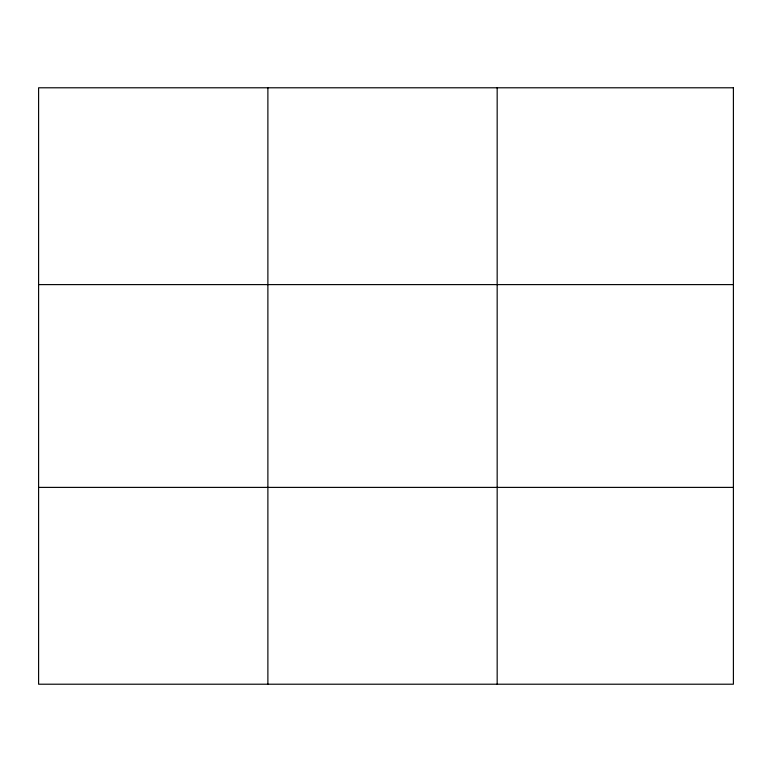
<?xml version="1.0" encoding="UTF-8"?>
<svg xmlns="http://www.w3.org/2000/svg" width="772" height="772" viewBox="0 0 772 772"><rect width="100%" height="100%" fill="white"/><g stroke="black" fill="none" stroke-linecap="round" stroke-linejoin="round"><path stroke-width="1.16" d="M267.884 87.786L267.884 684.214M497.168 87.786L497.168 684.214M38.6 284.607L733.4 284.607M38.6 487.393L733.4 487.393M733.4 87.786L733.4 684.214L38.6 684.214L38.6 87.786L733.4 87.786"/></g></svg>
